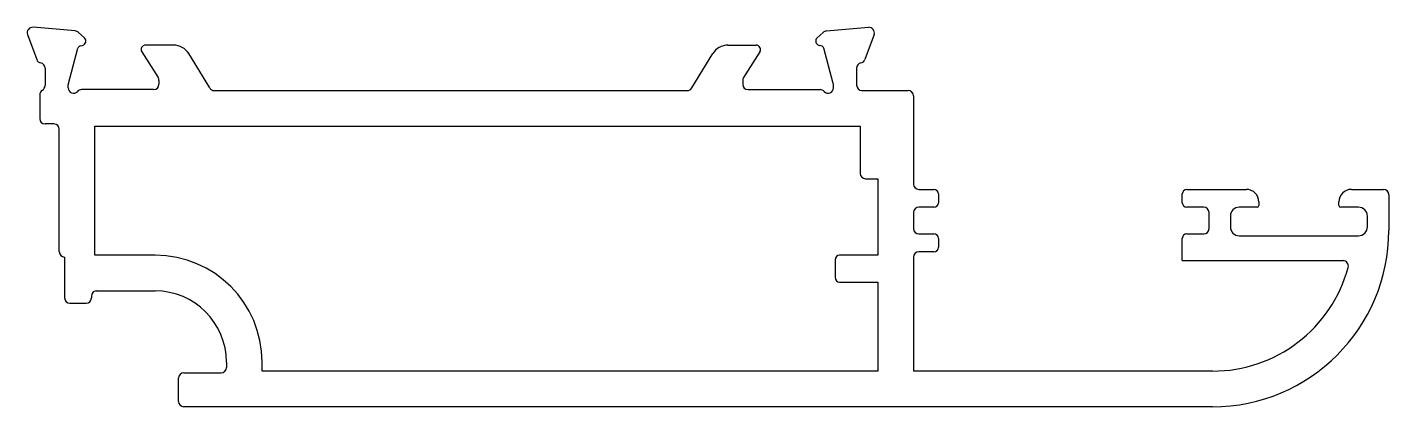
# Model space of a CAD drawing. Extents: x 1434.8 to 1511.3, y 1951.9 to 1973.2.
import ezdxf

# ---------------------------------------------------------------- set-up
doc = ezdxf.new("R2010")
doc.units = 0
doc.layers.get('0').update_dxf_attribs({"linetype": 'CONTINUOUS'})

msp = doc.modelspace()

# ---------------------------------------------------------------- linework, layer by layer
at = {"color": 0}
for p, q in [((1437.484, 1972.945), (1435.118, 1973.152)), ((1479.7, 1972.945), (1482.066, 1973.152)), ((1434.81, 1972.751), (1435.324, 1971.34)), ((1438.015, 1972.556), (1437.67, 1972.859)), ((1479.169, 1972.556), (1479.514, 1972.859)), ((1482.374, 1972.751), (1481.86, 1971.34)), ((1437.102, 1969.992), (1437.633, 1971.973)), ((1437.775, 1972.115), (1437.903, 1972.138)), ((1441.225, 1971.773), (1442.148, 1970.331)), ((1443.017, 1972.153), (1441.438, 1972.153)), ((1445.047, 1969.747), (1443.871, 1971.674)), ((1472.136, 1969.747), (1473.313, 1971.674)), ((1474.166, 1972.153), (1475.746, 1972.153)), ((1475.959, 1971.773), (1475.036, 1970.331)), ((1479.409, 1972.115), (1479.281, 1972.138)), ((1480.082, 1969.992), (1479.551, 1971.973)), ((1435.792, 1970.853), (1435.792, 1969.878)), ((1481.392, 1970.853), (1481.392, 1969.903)), ((1442.192, 1970.174), (1442.192, 1969.953)), ((1474.992, 1970.174), (1474.992, 1969.953)), ((1435.492, 1969.359), (1435.492, 1968.024)), ((1437.092, 1969.753), (1437.092, 1969.914)), ((1441.892, 1969.653), (1437.839, 1969.653)), ((1445.303, 1969.603), (1471.88, 1969.603)), ((1475.292, 1969.653), (1479.345, 1969.653)), ((1480.092, 1969.753), (1480.092, 1969.914)), ((1481.692, 1969.603), (1484.288, 1969.603)), ((1484.588, 1969.303), (1484.588, 1964.353)), ((1436.295, 1967.724), (1435.792, 1967.724)), ((1436.595, 1960.558), (1436.595, 1967.424)), ((1438.595, 1960.353), (1438.595, 1967.603)), ((1438.595, 1967.603), (1481.595, 1967.603)), ((1481.595, 1967.603), (1481.595, 1964.952)), ((1481.895, 1964.652), (1482.588, 1964.652)), ((1482.588, 1964.652), (1482.588, 1960.353)), ((1484.888, 1964.053), (1485.738, 1964.053)), ((1499.945, 1964.053), (1503.295, 1964.053)), ((1509.195, 1964.053), (1510.995, 1964.053)), ((1485.988, 1963.803), (1485.988, 1963.303)), ((1499.695, 1963.303), (1499.695, 1963.803)), ((1503.995, 1963.353), (1503.995, 1963.153)), ((1508.495, 1963.153), (1508.495, 1963.353)), ((1511.295, 1963.753), (1511.295, 1961.753)), ((1484.588, 1962.753), (1484.588, 1961.853)), ((1485.738, 1963.053), (1484.888, 1963.053)), ((1500.895, 1963.053), (1499.945, 1963.053)), ((1501.195, 1961.853), (1501.195, 1962.753)), ((1502.395, 1962.553), (1502.395, 1961.953)), ((1503.895, 1963.053), (1502.895, 1963.053)), ((1509.595, 1963.053), (1508.595, 1963.053)), ((1510.095, 1961.953), (1510.095, 1962.553)), ((1484.888, 1961.553), (1485.738, 1961.553)), ((1499.945, 1961.553), (1500.895, 1961.553)), ((1485.988, 1961.303), (1485.988, 1960.803)), ((1499.695, 1960.053), (1499.695, 1961.303)), ((1502.895, 1961.453), (1509.595, 1961.453)), ((1436.895, 1960.258), (1436.895, 1957.958)), ((1441.988, 1960.353), (1438.595, 1960.353)), ((1480.188, 1960.103), (1480.188, 1959.103)), ((1482.588, 1960.353), (1480.438, 1960.353)), ((1484.588, 1960.253), (1484.588, 1953.853)), ((1485.738, 1960.553), (1484.888, 1960.553)), ((1499.695, 1960.053), (1508.727, 1960.053)), ((1480.438, 1958.853), (1482.588, 1958.853)), ((1482.588, 1958.853), (1482.588, 1953.853)), ((1438.395, 1958.058), (1438.395, 1957.958)), ((1438.669, 1958.353), (1441.988, 1958.353)), ((1437.195, 1957.658), (1438.095, 1957.658)), ((1445.988, 1954.353), (1445.988, 1954.053)), ((1447.988, 1953.853), (1447.988, 1954.353)), ((1443.295, 1952.153), (1443.295, 1953.453)), ((1443.595, 1953.753), (1445.688, 1953.753)), ((1482.588, 1953.853), (1447.988, 1953.853)), ((1501.395, 1953.853), (1484.588, 1953.853)), ((1501.395, 1951.853), (1443.595, 1951.853))]:
    msp.add_line(p, q, dxfattribs=at)
for centre, radius, start, end in [((1435.092, 1972.853), 0.3, 85, 200), ((1482.092, 1972.853), 0.3, 340, 95), ((1437.457, 1972.646), 0.3, 45, 85), ((1437.838, 1972.379), 0.25, 285, 45), ((1479.346, 1972.379), 0.25, 135, 255), ((1479.726, 1972.646), 0.3, 95, 135), ((1437.826, 1971.922), 0.2, 105, 165), ((1441.438, 1971.903), 0.25, 90, 211.39551), ((1443.017, 1971.153), 1, 31.4, 90), ((1474.166, 1971.153), 1, 90, 148.6), ((1475.746, 1971.903), 0.25, 328.60449, 90), ((1479.357, 1971.922), 0.2, 15, 75), ((1435.605, 1971.443), 0.3, 200, 259.09572), ((1435.492, 1970.853), 0.3, 360, 79.09572), ((1481.692, 1970.853), 0.3, 100.90428, 180), ((1481.578, 1971.443), 0.3, 280.90428, 340), ((1437.392, 1969.914), 0.3, 165, 180), ((1441.892, 1969.953), 0.3, 270, 0), ((1441.892, 1970.174), 0.3, 0, 31.39551), ((1475.292, 1970.174), 0.3, 148.60449, 180), ((1475.292, 1969.953), 0.3, 180, 270), ((1479.792, 1969.914), 0.3, 0, 15), ((1435.792, 1969.359), 0.3, 120, 180), ((1435.492, 1969.878), 0.3, 300, 0), ((1437.392, 1969.753), 0.3, 180, 318.18969), ((1437.839, 1969.353), 0.3, 90, 138.18969), ((1445.303, 1969.903), 0.3, 211.4, 270), ((1471.88, 1969.903), 0.3, 270, 328.6), ((1479.345, 1969.353), 0.3, 41.81031, 90), ((1479.792, 1969.753), 0.3, 221.81031, 360), ((1481.692, 1969.903), 0.3, 180, 270), ((1484.288, 1969.303), 0.3, 0, 90), ((1435.792, 1968.024), 0.3, 180, 270), ((1436.295, 1967.424), 0.3, 0, 90), ((1481.895, 1964.952), 0.3, 180, 270), ((1484.888, 1964.353), 0.3, 180, 270), ((1485.738, 1963.803), 0.25, 360, 90), ((1499.945, 1963.803), 0.25, 90, 180), ((1503.295, 1963.353), 0.7, 360, 90), ((1509.195, 1963.353), 0.7, 90, 180), ((1510.995, 1963.753), 0.3, 0, 90), ((1485.738, 1963.303), 0.25, 270, 360), ((1499.945, 1963.303), 0.25, 180, 270), ((1503.895, 1963.153), 0.1, 270, 0), ((1508.595, 1963.153), 0.1, 180, 270), ((1484.888, 1962.753), 0.3, 90, 180), ((1500.895, 1962.753), 0.3, 0, 90), ((1502.895, 1962.553), 0.5, 90, 180), ((1509.595, 1962.553), 0.5, 0, 90), ((1484.888, 1961.853), 0.3, 180, 270), ((1485.738, 1961.303), 0.25, 0, 90), ((1499.945, 1961.303), 0.25, 90, 180), ((1500.895, 1961.853), 0.3, 270, 0), ((1501.395, 1961.753), 9.9, 270, 360), ((1502.895, 1961.953), 0.5, 180, 270), ((1509.595, 1961.953), 0.5, 270, 0), ((1485.738, 1960.803), 0.25, 270, 0), ((1436.895, 1960.558), 0.3, 180, 270), ((1441.988, 1954.353), 6, 0, 90), ((1480.438, 1960.103), 0.25, 90, 180), ((1484.888, 1960.253), 0.3, 90, 180), ((1508.727, 1959.753), 0.3, 344.74248, 90), ((1501.395, 1961.753), 7.9, 270, 344.74248), ((1480.438, 1959.103), 0.25, 180, 270), ((1437.195, 1957.958), 0.3, 180, 270), ((1438.095, 1957.958), 0.3, 270, 0), ((1438.689, 1958.06), 0.294, 93.8087, 180.49081), ((1441.988, 1954.353), 4, 0, 90), ((1445.688, 1954.053), 0.3, 270, 0), ((1443.595, 1953.453), 0.3, 90, 180), ((1443.595, 1952.153), 0.3, 180, 270)]:
    msp.add_arc(centre, radius, start, end, dxfattribs=at)

doc.saveas('drawing.dxf')
